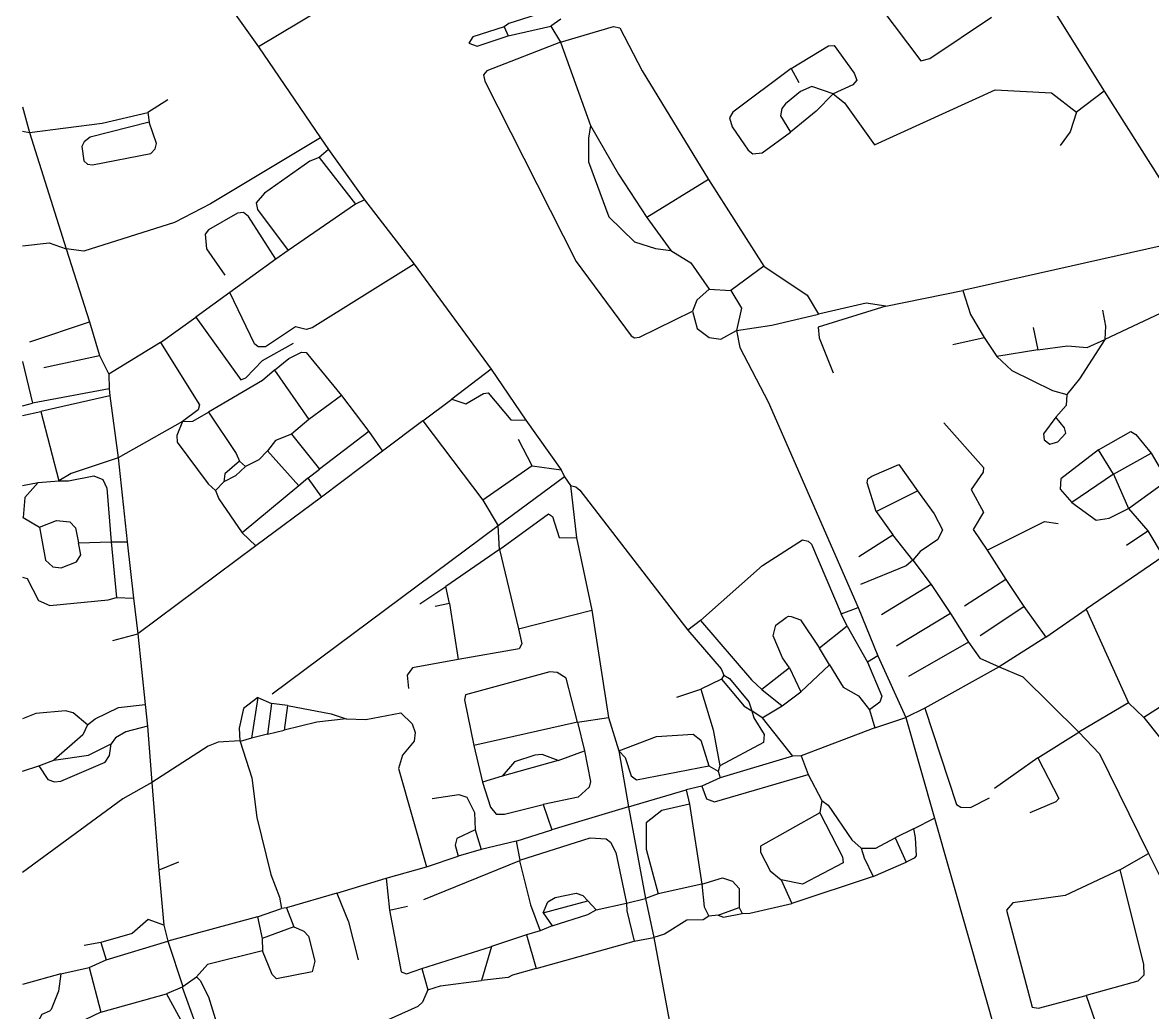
# Model space of a CAD drawing. Header units: inches. Extents: x 13511338 to 13518818, y 3653594 to 3658094.
# Drawn here: x 13511338 to 13512704, y 3655736 to 3656932 of the extents above; entities that cross this region are included whole.
import ezdxf

# ---------------------------------------------------------------- set-up
doc = ezdxf.new("R2010")
doc.units = ezdxf.units.IN
doc.header["$MEASUREMENT"] = 0

msp = doc.modelspace()

# ---------------------------------------------------------------- linework, layer by layer
for points in [[(13511517.7, 3657050.7), (13511623.2, 3656902.6)], [(13511823.2, 3657022.1), (13511623.2, 3656902.6)], [(13512353.2, 3656995.3), (13512375.5, 3656949.6), (13512423.8, 3656885.6), (13512434.8, 3656888.4), (13512509.1, 3656938.3)], [(13512566.1, 3656976.2), (13512645.5, 3656849.1)], [(13511987.2, 3656946.1), (13511967.9, 3656943.9), (13511925.7, 3656930.6), (13511920.2, 3656926.6)], [(13511988.7, 3656936.1), (13511976.7, 3656927.6)], [(13511920.2, 3656926.6), (13511882.5, 3656914.7), (13511877.6, 3656907.1), (13511887.7, 3656903.6), (13511925.2, 3656916.1)], [(13511920.2, 3656926.6), (13511925.2, 3656916.1)], [(13511925.2, 3656916.1), (13511976.7, 3656927.6)], [(13511976.7, 3656927.6), (13511988.1, 3656908.3)], [(13511988.1, 3656908.3), (13512052.5, 3656927), (13512059.9, 3656925.7), (13512086.8, 3656873.7), (13512167.3, 3656742.4)], [(13511988.1, 3656908.3), (13511899.3, 3656873.6), (13511895.3, 3656868.9), (13511897, 3656861), (13512007.3, 3656643.2), (13512073.8, 3656553.7), (13512077.8, 3656551.1), (13512083.8, 3656551.8), (13512147.7, 3656583.3)], [(13511988.1, 3656908.3), (13512024.7, 3656807.7)], [(13512267.1, 3656876.4), (13512312.1, 3656903.7), (13512318.9, 3656904.4), (13512343.3, 3656870.7), (13512346.3, 3656862.4), (13512341.7, 3656856.9), (13512317.7, 3656846)], [(13511623.2, 3656902.6), (13511698.2, 3656792.6)], [(13512267.1, 3656876.4), (13512196.5, 3656823.5), (13512192.4, 3656816.9), (13512195.8, 3656805.9), (13512215.2, 3656777.6), (13512220.7, 3656773.3), (13512232.1, 3656774.4), (13512266.3, 3656799.6)], [(13512267.1, 3656876.4), (13512276.2, 3656859.6)], [(13512317.7, 3656846), (13512292, 3656854.6), (13512278.2, 3656848.5), (13512260.3, 3656833.9), (13512255.8, 3656828), (13512254.3, 3656819.1), (13512266.3, 3656799.6)], [(13512367.9, 3656784.4), (13512513.8, 3656850.5), (13512581.9, 3656847), (13512612, 3656823.5)], [(13512645.5, 3656849.1), (13512612, 3656823.5)], [(13512645.5, 3656849.1), (13512741.2, 3656698.1)], [(13511513.7, 3656838.6), (13511489.7, 3656823.1)], [(13512317.7, 3656846), (13512297.4, 3656825), (13512266.3, 3656799.6)], [(13512317.7, 3656846), (13512331.7, 3656835.1), (13512367.9, 3656784.4)], [(13511338.2, 3656830.1), (13511346.6, 3656799.2)], [(13511346.6, 3656799.2), (13511434.3, 3656810.3), (13511489.7, 3656823.1)], [(13511489.7, 3656823.1), (13511491.2, 3656811.6)], [(13512612, 3656823.5), (13512604.2, 3656800.1), (13512592.2, 3656783.6)], [(13511491.2, 3656811.6), (13511419.8, 3656793.4), (13511412.4, 3656787.9), (13511409.6, 3656782.2), (13511412.1, 3656764.8), (13511416.7, 3656760.8), (13511422.8, 3656759.9), (13511493.2, 3656773.9), (13511498.5, 3656779.2), (13511499.9, 3656785.9), (13511491.2, 3656811.6)], [(13511338.2, 3656800.6), (13511346.6, 3656799.2)], [(13511346.6, 3656799.2), (13511391, 3656658.7)], [(13512024.7, 3656807.7), (13512022.2, 3656792.3), (13512022.3, 3656763.6), (13512046.7, 3656697.2), (13512077.8, 3656667), (13512103.3, 3656659), (13512121.8, 3656656.6)], [(13512024.7, 3656807.7), (13512058.5, 3656748.7), (13512092.6, 3656696.5)], [(13511698.2, 3656792.6), (13511565.2, 3656713.1), (13511521.6, 3656690.3), (13511412.2, 3656655.7), (13511391, 3656658.7)], [(13511698.2, 3656792.6), (13511707.7, 3656778.6)], [(13511696.7, 3656769.1), (13511685.5, 3656764.4), (13511630.7, 3656726), (13511620.3, 3656714.3), (13511622.2, 3656706.1), (13511659.2, 3656656.6)], [(13511707.7, 3656778.6), (13511696.7, 3656769.1)], [(13511696.7, 3656769.1), (13511740.7, 3656712.6)], [(13511707.7, 3656778.6), (13511751.2, 3656717.6)], [(13512167.3, 3656742.4), (13512092.6, 3656696.5)], [(13512167.3, 3656742.4), (13512234, 3656637.8)], [(13511740.7, 3656712.6), (13511659.2, 3656656.6)], [(13511751.2, 3656717.6), (13511740.7, 3656712.6)], [(13511751.2, 3656717.6), (13511811.6, 3656640.2)], [(13511644.2, 3656646.1), (13511611.2, 3656697.7), (13511605.2, 3656702.3), (13511597.8, 3656701.8), (13511562.7, 3656681.7), (13511558.8, 3656676.2), (13511560.3, 3656658.6), (13511582.7, 3656626.6)], [(13512092.6, 3656696.5), (13512121.8, 3656656.6)], [(13511338.2, 3656662.3), (13511370.2, 3656665.9), (13511391, 3656658.7)], [(13511391, 3656658.7), (13511418.9, 3656570.6)], [(13512752.7, 3656670.6), (13512474.5, 3656608.2)], [(13511644.2, 3656646.1), (13511588.5, 3656605.8)], [(13511659.2, 3656656.6), (13511644.2, 3656646.1)], [(13512121.8, 3656656.6), (13512145.9, 3656641.8), (13512167.8, 3656609.8)], [(13511811.6, 3656640.2), (13511688.1, 3656563.3), (13511681, 3656561.2), (13511668.1, 3656564.4), (13511631.7, 3656540.2), (13511622.8, 3656540.3), (13511618.6, 3656543.7), (13511588.5, 3656605.8)], [(13511811.6, 3656640.2), (13511904.3, 3656513.3)], [(13512234, 3656637.8), (13512194, 3656608.1)], [(13512234, 3656637.8), (13512286.4, 3656602.7), (13512300, 3656579.5)], [(13511588.5, 3656605.8), (13511547.4, 3656576.1)], [(13512167.8, 3656609.8), (13512153.1, 3656596.5), (13512147.7, 3656583.3)], [(13512167.8, 3656609.8), (13512194, 3656608.1)], [(13512194, 3656608.1), (13512207, 3656587), (13512201.1, 3656559.9)], [(13512381.4, 3656589.5), (13512474.5, 3656608.2)], [(13512474.5, 3656608.2), (13512483.8, 3656579.2), (13512500.5, 3656551.6)], [(13512787.6, 3656615.7), (13512646.1, 3656549.2)], [(13512381.4, 3656589.5), (13512299.8, 3656563.8), (13512301.1, 3656550.9), (13512317.7, 3656508.9)], [(13512381.4, 3656589.5), (13512357.7, 3656593), (13512300, 3656579.5)], [(13511504.9, 3656545.3), (13511547.4, 3656576.1)], [(13511547.4, 3656576.1), (13511601.8, 3656500.2), (13511607.8, 3656502.6), (13511628.3, 3656523.9), (13511665.7, 3656544.6)], [(13512147.7, 3656583.3), (13512153.3, 3656562.5), (13512167.8, 3656551.5), (13512181.9, 3656549.3), (13512201.1, 3656559.9)], [(13512201.1, 3656559.9), (13512243.6, 3656566.3), (13512300, 3656579.5)], [(13512643.2, 3656584.6), (13512646.9, 3656565), (13512646.1, 3656549.2)], [(13511346.7, 3656546.1), (13511418.9, 3656570.6)], [(13511418.9, 3656570.6), (13511431.2, 3656529.6)], [(13512559.7, 3656563.6), (13512565, 3656536.7)], [(13512201.1, 3656559.9), (13512205.2, 3656539.6), (13512239.3, 3656473.7), (13512348.2, 3656225.5)], [(13512462.5, 3656543.2), (13512500.5, 3656551.6)], [(13512500.5, 3656551.6), (13512515.7, 3656528.4)], [(13512565, 3656536.7), (13512601.2, 3656541.3), (13512624.7, 3656539.3), (13512646.1, 3656549.2)], [(13512646.1, 3656549.2), (13512615.4, 3656501.5), (13512600.1, 3656482.6)], [(13511504.9, 3656545.3), (13511442.2, 3656507.1)], [(13511504.9, 3656545.3), (13511552, 3656470.3), (13511550.5, 3656464.2), (13511531.4, 3656450)], [(13512565, 3656536.7), (13512515.7, 3656528.4)], [(13511338.2, 3656522.5), (13511350.3, 3656472.1)], [(13511363.7, 3656515.1), (13511431.2, 3656529.6)], [(13511431.2, 3656529.6), (13511442.2, 3656507.1)], [(13511642.5, 3656512.2), (13511660.1, 3656526.3), (13511675.1, 3656533.6), (13511681, 3656533.5), (13511723.7, 3656481.5)], [(13512515.7, 3656528.4), (13512533.7, 3656511.6), (13512583.1, 3656487.5), (13512600.1, 3656482.6)], [(13511642.5, 3656512.2), (13511628.1, 3656499.7), (13511563, 3656461.1)], [(13511642.5, 3656512.2), (13511684.1, 3656452.3)], [(13511904.3, 3656513.3), (13511857, 3656477)], [(13511904.3, 3656513.3), (13511946.3, 3656451.8)], [(13511442.2, 3656507.1), (13511442.7, 3656489.6)], [(13511442.7, 3656489.6), (13511350.3, 3656472.1)], [(13511443.7, 3656481.1), (13511360, 3656462)], [(13511442.7, 3656489.6), (13511443.7, 3656481.1)], [(13511443.7, 3656481.1), (13511453.5, 3656406.2)], [(13511723.7, 3656481.5), (13511684.1, 3656452.3)], [(13511723.7, 3656481.5), (13511756.5, 3656438.1)], [(13511857, 3656477), (13511873.7, 3656471.2), (13511895.1, 3656484), (13511900.9, 3656484.7), (13511928.3, 3656451.9), (13511946.3, 3656451.8)], [(13512600.1, 3656482.6), (13512599.5, 3656469.2), (13512587, 3656455.2)], [(13511338.2, 3656468.8), (13511350.3, 3656472.1)], [(13511822, 3656450.9), (13511857, 3656477)], [(13511338.2, 3656457.2), (13511360, 3656462)], [(13511360, 3656462), (13511381.8, 3656378.5)], [(13511531.4, 3656450), (13511544.1, 3656450.3), (13511563, 3656461.1)], [(13511563, 3656461.1), (13511596.4, 3656411.3), (13511600.2, 3656402.1)], [(13512587, 3656455.2), (13512572.1, 3656435.1), (13512572.7, 3656427.8), (13512579.6, 3656422.5), (13512589.2, 3656425.3), (13512599.2, 3656435.8), (13512597.4, 3656442.3), (13512587, 3656455.2)], [(13511531.4, 3656450), (13511453.5, 3656406.2)], [(13511531.4, 3656450), (13511524.5, 3656433.2), (13511524.9, 3656425.1), (13511562.4, 3656374.8), (13511571.2, 3656366.6)], [(13511684.1, 3656452.3), (13511663.3, 3656434.8)], [(13511822, 3656450.9), (13511773.1, 3656414.3)], [(13511822, 3656450.9), (13511894.6, 3656354.8)], [(13511946.3, 3656451.8), (13511989.2, 3656391.6)], [(13512451.7, 3656448.6), (13512499.7, 3656394.6), (13512499.1, 3656388.8), (13512484.5, 3656367.9), (13512499.7, 3656340.6), (13512487.2, 3656319.6), (13512503.9, 3656294.6)], [(13511663.3, 3656434.8), (13511644, 3656427.2), (13511634.3, 3656414.5)], [(13511663.3, 3656434.8), (13511697, 3656392.5)], [(13511756.5, 3656438.1), (13511697, 3656392.5)], [(13511756.5, 3656438.1), (13511773.1, 3656414.3)], [(13511954.2, 3656396.5), (13511937.7, 3656428.1)], [(13512638.7, 3656415.6), (13512677.8, 3656438), (13512683.6, 3656434.3), (13512702.2, 3656411.7)], [(13511634.3, 3656414.5), (13511623.8, 3656403.8), (13511607.7, 3656395.6)], [(13511634.3, 3656414.5), (13511672.1, 3656372.5)], [(13511773.1, 3656414.3), (13511699.5, 3656358.8)], [(13512638.7, 3656415.6), (13512593.2, 3656380.6), (13512592.3, 3656368.1), (13512606.3, 3656352.3)], [(13512656.7, 3656386.3), (13512638.7, 3656415.6)], [(13511453.5, 3656406.2), (13511396.8, 3656387), (13511381.8, 3656378.5)], [(13511453.5, 3656406.2), (13511464.7, 3656304.6)], [(13511600.2, 3656402.1), (13511582.7, 3656386.7), (13511581.2, 3656377.1)], [(13511600.2, 3656402.1), (13511607.7, 3656395.6)], [(13512369.7, 3656341.2), (13512358.8, 3656375.9), (13512359.8, 3656380.6), (13512364.7, 3656384.1), (13512397.4, 3656398.2), (13512419.8, 3656366.1)], [(13512656.7, 3656386.3), (13512702.2, 3656411.7)], [(13512702.2, 3656411.7), (13512721.6, 3656378.7)], [(13511381.8, 3656378.5), (13511393.7, 3656378.2), (13511424.2, 3656384.5), (13511435, 3656380), (13511440.1, 3656369.6), (13511445.2, 3656304.6)], [(13511607.7, 3656395.6), (13511595.6, 3656384.3), (13511581.2, 3656377.1)], [(13511682.7, 3656381.5), (13511697, 3656392.5)], [(13511954.2, 3656396.5), (13511894.6, 3656354.8)], [(13511954.2, 3656396.5), (13511989.2, 3656391.6)], [(13511989.2, 3656391.6), (13511993.2, 3656383.1)], [(13512656.7, 3656386.3), (13512606.3, 3656352.3)], [(13512656.7, 3656386.3), (13512674.9, 3656345.1)], [(13511338.2, 3656372.6), (13511357, 3656376.2)], [(13511357, 3656376.2), (13511341, 3656358.4), (13511338.9, 3656334)], [(13511357, 3656376.2), (13511381.8, 3656378.5)], [(13511581.2, 3656377.1), (13511571.2, 3656366.6)], [(13511672.1, 3656372.5), (13511603.7, 3656315.7)], [(13511682.7, 3656381.5), (13511672.1, 3656372.5)], [(13511682.7, 3656381.5), (13511699.5, 3656358.8)], [(13511993.2, 3656383.1), (13511912.8, 3656323.8)], [(13511993.2, 3656383.1), (13512000.2, 3656372.6)], [(13512000.2, 3656372.6), (13512007.8, 3656309.5)], [(13512000.2, 3656372.6), (13512006.9, 3656371.2), (13512011.6, 3656367.1), (13512142, 3656197.9)], [(13512674.9, 3656345.1), (13512721.6, 3656378.7)], [(13511571.2, 3656366.6), (13511575.3, 3656356.7), (13511603.7, 3656315.7)], [(13511699.5, 3656358.8), (13511619.9, 3656299.7)], [(13512369.7, 3656341.2), (13512419.8, 3656366.1)], [(13512419.8, 3656366.1), (13512440.1, 3656338.6), (13512449.9, 3656319.1), (13512444.3, 3656307.5), (13512422.8, 3656292.8), (13512414.1, 3656282.7)], [(13511894.6, 3656354.8), (13511912.8, 3656323.8)], [(13512606.3, 3656352.3), (13512635.6, 3656330.8), (13512651.6, 3656333.1), (13512674.9, 3656345.1)], [(13512674.9, 3656345.1), (13512698, 3656318.1)], [(13511338.9, 3656334), (13511338.2, 3656333.7)], [(13511338.9, 3656334), (13511358.4, 3656322.2)], [(13511358.4, 3656322.2), (13511379.3, 3656330.3), (13511395.2, 3656328.7), (13511402.2, 3656321.6), (13511405.7, 3656303.6)], [(13511914.4, 3656295.4), (13511973.9, 3656338.4), (13511978.6, 3656335.3), (13511986.6, 3656309.8), (13512007.8, 3656309.5)], [(13512369.7, 3656341.2), (13512390.1, 3656313.2)], [(13511358.4, 3656322.2), (13511365.9, 3656282.6), (13511374.9, 3656274.6), (13511384.6, 3656273.4), (13511403.4, 3656280.6), (13511408.5, 3656288.9), (13511405.7, 3656303.6)], [(13511912.8, 3656323.8), (13511639.7, 3656120.6)], [(13511914.4, 3656295.4), (13511912.8, 3656323.8)], [(13512503.9, 3656294.6), (13512573.2, 3656329.1), (13512589.7, 3656326.6)], [(13512672.2, 3656300.6), (13512698, 3656318.1)], [(13512698, 3656318.1), (13512716.7, 3656287.1)], [(13511405.7, 3656303.6), (13511445.2, 3656304.6)], [(13511445.2, 3656304.6), (13511451.7, 3656237.6)], [(13511445.2, 3656304.6), (13511464.7, 3656304.6)], [(13511464.7, 3656304.6), (13511472.2, 3656236.6)], [(13511619.9, 3656299.7), (13511603.7, 3656315.7)], [(13512007.8, 3656309.5), (13512026.2, 3656222)], [(13512157.4, 3656209.5), (13512232.6, 3656276.2), (13512280.7, 3656307.2), (13512287.8, 3656305.6), (13512291.6, 3656301.9), (13512327.7, 3656217.7)], [(13512348.7, 3656287.1), (13512390.1, 3656313.2)], [(13512414.1, 3656282.7), (13512390.1, 3656313.2)], [(13511619.9, 3656299.7), (13511477.4, 3656193.7)], [(13511914.4, 3656295.4), (13511849.7, 3656250.6)], [(13511914.4, 3656295.4), (13511937.6, 3656199.6)], [(13512503.9, 3656294.6), (13512526.5, 3656259.1)], [(13512414.1, 3656282.7), (13512406.2, 3656275.5), (13512350.7, 3656253.1)], [(13512414.1, 3656282.7), (13512436.3, 3656253.3)], [(13512716.7, 3656287.1), (13512623.6, 3656223.2)], [(13511338.2, 3656261.8), (13511343.7, 3656260.2), (13511357.2, 3656233.8), (13511371.1, 3656227.8), (13511441.6, 3656234.7), (13511451.7, 3656237.6)], [(13511818.2, 3656229.6), (13511849.7, 3656250.6)], [(13511854, 3656230.3), (13511849.7, 3656250.6)], [(13512436.3, 3656253.3), (13512376.2, 3656216.6)], [(13512436.3, 3656253.3), (13512459.7, 3656218.1)], [(13512526.5, 3656259.1), (13512476.7, 3656227.1)], [(13512526.5, 3656259.1), (13512548.1, 3656226.7)], [(13511451.7, 3656237.6), (13511472.2, 3656236.6)], [(13511472.2, 3656236.6), (13511477.4, 3656193.7)], [(13512917.5, 3656235.2), (13512693.5, 3656092.5)], [(13511854, 3656230.3), (13511836.7, 3656226.6)], [(13511854, 3656230.3), (13511864.6, 3656162.6)], [(13511937.6, 3656199.6), (13512026.2, 3656222)], [(13512026.2, 3656222), (13512046.3, 3656092.3)], [(13512327.7, 3656217.7), (13512348.2, 3656225.5)], [(13512348.2, 3656225.5), (13512371.7, 3656167.1)], [(13512495.7, 3656191.6), (13512548.1, 3656226.7)], [(13512548.1, 3656226.7), (13512575, 3656189.5)], [(13512575, 3656189.5), (13512623.6, 3656223.2)], [(13512623.6, 3656223.2), (13512674.8, 3656110)], [(13512157.4, 3656209.5), (13512142, 3656197.9)], [(13512157.4, 3656209.5), (13512219, 3656138), (13512231.6, 3656126.4)], [(13512265.2, 3656152.4), (13512256.4, 3656164.7), (13512245.2, 3656191), (13512248.5, 3656203.9), (13512260.9, 3656213.3), (13512263.8, 3656214.7), (13512267.1, 3656214.6), (13512278.2, 3656210.5), (13512301.2, 3656176.2)], [(13512334.9, 3656202.7), (13512327.7, 3656217.7)], [(13512459.7, 3656218.1), (13512394.2, 3656178.6)], [(13512459.7, 3656218.1), (13512481.4, 3656183.3)], [(13511447.2, 3656185.3), (13511477.4, 3656193.7)], [(13511477.4, 3656193.7), (13511486.1, 3656108.2)], [(13511937.6, 3656199.6), (13511941.7, 3656181.5), (13511938.3, 3656175.4), (13511864.6, 3656162.6)], [(13512142, 3656197.9), (13512182.6, 3656151.1), (13512185.7, 3656143.6)], [(13512334.9, 3656202.7), (13512301.2, 3656176.2)], [(13512334.9, 3656202.7), (13512359.2, 3656159.1)], [(13512481.4, 3656183.3), (13512408.7, 3656142.1)], [(13512481.4, 3656183.3), (13512495.1, 3656164.3), (13512518.4, 3656153.7)], [(13512575, 3656189.5), (13512518.4, 3656153.7)], [(13512313.5, 3656156.1), (13512301.2, 3656176.2)], [(13512371.7, 3656167.1), (13512359.2, 3656159.1)], [(13512371.7, 3656167.1), (13512405.7, 3656092.6)], [(13511864.6, 3656162.6), (13511809.3, 3656152.5), (13511803, 3656143.5), (13511804.7, 3656127.6)], [(13512265.2, 3656152.4), (13512231.6, 3656126.4)], [(13512265.2, 3656152.4), (13512278.9, 3656123.5)], [(13512313.5, 3656156.1), (13512278.9, 3656123.5)], [(13512313.5, 3656156.1), (13512330, 3656129.2), (13512348.6, 3656118.6), (13512361.7, 3656101.6)], [(13512359.2, 3656159.1), (13512376.7, 3656118.4), (13512374.4, 3656110.8), (13512361.7, 3656101.6)], [(13512518.4, 3656153.7), (13512428.7, 3656103.6)], [(13512518.4, 3656153.7), (13512546.9, 3656141.5), (13512614.8, 3656074.7)], [(13512008.8, 3656086.8), (13511995.3, 3656139.9), (13511984.3, 3656146.9), (13511975.2, 3656147.6), (13511873.6, 3656120), (13511872.1, 3656113.6), (13511883.5, 3656058.7)], [(13512185.7, 3656143.6), (13512182.7, 3656138.6)], [(13512185.7, 3656143.6), (13512192.5, 3656139.7), (13512216, 3656111.2), (13512219.7, 3656100.6)], [(13512128.7, 3656117.1), (13512157.7, 3656126.8)], [(13512182.7, 3656138.6), (13512157.7, 3656126.8)], [(13512157.7, 3656126.8), (13512172.9, 3656077.5), (13512180.7, 3656034.1)], [(13512182.7, 3656138.6), (13512210.3, 3656106.2), (13512219.7, 3656100.6)], [(13512231.6, 3656126.4), (13512256, 3656106.6)], [(13511622.4, 3656116.7), (13511605.2, 3656103.5), (13511600, 3656079.5), (13511600.7, 3656064.1)], [(13511622.4, 3656116.7), (13511614.7, 3656067.6)], [(13511622.4, 3656116.7), (13511638.8, 3656109.5)], [(13512256, 3656106.6), (13512278.9, 3656123.5)], [(13511416.5, 3656083.4), (13511399.2, 3656098.1), (13511390.2, 3656100.7), (13511354.2, 3656097.1), (13511338.2, 3656090.9)], [(13511416.5, 3656083.4), (13511425.8, 3656090.9), (13511454.1, 3656104.6), (13511486.1, 3656108.2)], [(13511486.1, 3656108.2), (13511489.1, 3656081.9)], [(13511638.8, 3656109.5), (13511634.3, 3656072.4)], [(13511658.5, 3656106.8), (13511638.8, 3656109.5)], [(13511658.5, 3656106.8), (13511654.2, 3656077.2)], [(13511658.5, 3656106.8), (13511711.2, 3656096.7), (13511729.4, 3656090.8)], [(13511729.4, 3656090.8), (13511753.1, 3656090), (13511795.4, 3656097.9), (13511809, 3656084.6), (13511812.6, 3656074.3), (13511811.4, 3656063.7), (13511797.3, 3656047.1), (13511792.6, 3656030.7), (13511826.3, 3655912.1)], [(13512219.7, 3656100.6), (13512221.8, 3656092.2), (13512234.5, 3656072.1), (13512233.5, 3656062.1), (13512180.7, 3656034.1)], [(13512232, 3656092.1), (13512219.7, 3656100.6)], [(13512232, 3656092.1), (13512256, 3656106.6)], [(13512361.7, 3656101.6), (13512368.2, 3656080.1)], [(13512428.7, 3656103.6), (13512405.7, 3656092.6)], [(13512428.7, 3656103.6), (13512467, 3655987.4), (13512472.2, 3655984.3), (13512483.7, 3655983.9), (13512506.7, 3655995.6)], [(13512674.8, 3656110), (13512614.8, 3656074.7)], [(13512674.8, 3656110), (13512693.5, 3656092.5)], [(13511729.4, 3656090.8), (13511693.7, 3656087), (13511654.2, 3656077.2)], [(13512008.8, 3656086.8), (13511883.5, 3656058.7)], [(13512008.8, 3656086.8), (13512046.3, 3656092.3)], [(13512008.8, 3656086.8), (13512017.4, 3656052.3)], [(13512046.3, 3656092.3), (13512058.7, 3656052.2)], [(13512232, 3656092.1), (13512268.7, 3656045.6)], [(13512368.2, 3656080.1), (13512405.7, 3656092.6)], [(13512405.7, 3656092.6), (13512440.5, 3655970.7)], [(13512693.5, 3656092.5), (13512712.3, 3656068.6), (13512718.6, 3656065.1), (13512789.7, 3656087.1)], [(13511416.5, 3656083.4), (13511410.9, 3656071.4), (13511376.1, 3656040.9)], [(13511489.1, 3656081.9), (13511462.8, 3656075.1), (13511450.3, 3656067.8), (13511445.4, 3656060.6)], [(13511489.1, 3656081.9), (13511494.4, 3656014.1)], [(13511634.3, 3656072.4), (13511614.7, 3656067.6)], [(13511634.3, 3656072.4), (13511654.2, 3656077.2)], [(13512058.7, 3656052.2), (13512104.3, 3656069.3), (13512148.6, 3656072.4), (13512157.7, 3656065.1), (13512167.7, 3656034.1)], [(13512368.2, 3656080.1), (13512279.2, 3656046.1)], [(13512565.2, 3656043.8), (13512614.8, 3656074.7)], [(13512614.8, 3656074.7), (13512639.7, 3656048.6), (13512699.1, 3655928.3)], [(13511357.9, 3656033.9), (13511368.7, 3656017.7), (13511376.6, 3656014.6), (13511384.2, 3656015.5), (13511437.8, 3656038.6), (13511443, 3656046.7), (13511445.4, 3656060.6)], [(13511376.1, 3656040.9), (13511418, 3656047), (13511445.4, 3656060.6)], [(13511600.7, 3656064.1), (13511574.7, 3656062.5), (13511562.3, 3656058), (13511494.4, 3656014.1)], [(13511600.7, 3656064.1), (13511601.2, 3656063.6)], [(13511614.7, 3656067.6), (13511601.2, 3656063.6)], [(13511601.2, 3656063.6), (13511615.1, 3656019.6), (13511621.4, 3655971.7), (13511638, 3655902.8), (13511648.7, 3655875.4), (13511651.2, 3655861.6)], [(13511883.5, 3656058.7), (13511894, 3656014.2)], [(13511985.5, 3656040.5), (13511966.3, 3656047.7), (13511957.1, 3656046.8), (13511932.8, 3656038.9), (13511917.6, 3656021.4)], [(13512017.4, 3656052.3), (13512024.7, 3656015.2), (13512022.8, 3656008.2), (13512009.5, 3655996.4), (13511967.2, 3655987.5)], [(13511985.5, 3656040.5), (13512017.4, 3656052.3)], [(13512058.7, 3656052.2), (13512070.3, 3655984.5)], [(13512058.7, 3656052.2), (13512066.4, 3656044), (13512073.6, 3656022.1), (13512080.3, 3656017.2), (13512167.7, 3656034.1)], [(13512268.7, 3656045.6), (13512181.2, 3656019.6)], [(13512279.2, 3656046.1), (13512268.7, 3656045.6)], [(13512279.2, 3656046.1), (13512287.7, 3656023.6)], [(13512565.2, 3656043.8), (13512512.7, 3656006.6)], [(13512565.2, 3656043.8), (13512590.5, 3655994.7), (13512587, 3655990.6), (13512555.7, 3655977.1)], [(13511338.2, 3656027.7), (13511357.9, 3656033.9)], [(13511357.9, 3656033.9), (13511376.1, 3656040.9)], [(13511985.5, 3656040.5), (13511917.6, 3656021.4)], [(13512167.7, 3656034.1), (13512178.7, 3656027.6)], [(13512180.7, 3656034.1), (13512178.7, 3656027.6)], [(13511917.6, 3656021.4), (13511894, 3656014.2)], [(13512159.2, 3656009.6), (13512164.6, 3655994.3), (13512174.6, 3655990.6), (13512287.7, 3656023.6)], [(13512181.2, 3656019.6), (13512159.2, 3656009.6)], [(13512178.7, 3656027.6), (13512181.2, 3656019.6)], [(13512287.7, 3656023.6), (13512304.2, 3655992.1)], [(13511494.4, 3656014.1), (13511459.3, 3655994), (13511338.2, 3655905.3)], [(13511494.4, 3656014.1), (13511502.9, 3655908)], [(13511894, 3656014.2), (13511903.6, 3655984.1), (13511910.6, 3655975.8), (13511920.5, 3655975.6), (13511967.2, 3655987.5)], [(13512070.3, 3655984.5), (13512140.2, 3656005.1)], [(13512159.2, 3656009.6), (13512140.2, 3656005.1)], [(13512140.2, 3656005.1), (13512144.2, 3655987.6)], [(13511833.2, 3655994.6), (13511865.6, 3655999.4), (13511874.9, 3655996.2), (13511884.2, 3655977.6), (13511885.2, 3655956.6)], [(13512304.2, 3655992.1), (13512301.7, 3655977.1)], [(13512304.2, 3655992.1), (13512311.8, 3655986.4), (13512340.4, 3655944.7), (13512351.7, 3655934.4)], [(13511967.2, 3655987.5), (13511977.9, 3655956.8)], [(13512070.3, 3655984.5), (13511977.9, 3655956.8)], [(13512070.3, 3655984.5), (13512091.2, 3655873.6)], [(13512144.2, 3655987.6), (13512110.7, 3655980), (13512091.9, 3655965.3), (13512092, 3655933.3), (13512106.2, 3655879.6)], [(13512144.2, 3655987.6), (13512158.9, 3655891)], [(13512301.7, 3655977.1), (13512230.2, 3655936.9), (13512230.1, 3655929.6), (13512241.7, 3655907.1), (13512254.9, 3655896.5)], [(13512301.7, 3655977.1), (13512329.1, 3655924.1), (13512329.9, 3655916.7), (13512280.7, 3655891.2), (13512254.9, 3655896.5)], [(13512415, 3655957.9), (13512440.5, 3655970.7)], [(13512440.5, 3655970.7), (13512536.7, 3655633.1)], [(13511885.2, 3655956.6), (13511862.8, 3655946.3), (13511860.9, 3655938.3), (13511864.7, 3655925.1)], [(13511885.2, 3655956.6), (13511892.2, 3655933.1)], [(13511934.7, 3655943.1), (13511977.9, 3655956.8)], [(13512415, 3655957.9), (13512392.8, 3655946.9)], [(13512415, 3655957.9), (13512417.1, 3655947.4), (13512418, 3655925.4), (13512415.7, 3655922.5), (13512405.9, 3655917.8)], [(13511934.7, 3655943.1), (13511892.2, 3655933.1)], [(13511934.7, 3655943.1), (13511939.2, 3655920.1)], [(13511939.2, 3655920.1), (13512024.2, 3655947), (13512043.6, 3655945.9), (13512048.6, 3655942), (13512055.2, 3655929.3), (13512068, 3655868.3)], [(13512351.7, 3655934.4), (13512369.6, 3655934.6), (13512392.8, 3655946.9)], [(13512351.7, 3655934.4), (13512355.2, 3655922.8), (13512366.3, 3655900.4)], [(13512392.8, 3655946.9), (13512405.9, 3655917.8)], [(13511826.3, 3655912.1), (13511864.7, 3655925.1)], [(13511892.2, 3655933.1), (13511864.7, 3655925.1)], [(13512664.3, 3655908.5), (13512699.1, 3655928.3)], [(13512699.1, 3655928.3), (13512734.8, 3655856.4)], [(13511526.7, 3655917.8), (13511502.9, 3655908)], [(13511502.9, 3655908), (13511508.7, 3655841.6)], [(13511777.7, 3655898.4), (13511826.3, 3655912.1)], [(13511938.7, 3655919.1), (13511822.7, 3655872.1)], [(13511939.2, 3655920.1), (13511938.7, 3655919.1)], [(13511938.7, 3655919.1), (13511951.9, 3655866.2), (13511963.6, 3655834.8)], [(13512366.3, 3655900.4), (13512405.9, 3655917.8)], [(13512664.3, 3655908.5), (13512598.2, 3655877.6), (13512535.1, 3655868.5), (13512527.3, 3655859.6), (13512558.3, 3655742.5), (13512566.2, 3655741.4), (13512623.7, 3655756.8)], [(13512664.3, 3655908.5), (13512693, 3655794.6), (13512693.3, 3655781.3), (13512685.9, 3655774), (13512623.7, 3655756.8)], [(13511718, 3655880.2), (13511777.7, 3655898.4)], [(13511777.7, 3655898.4), (13511781.5, 3655859.7)], [(13512158.9, 3655891), (13512184.1, 3655898.9), (13512196.1, 3655894.9), (13512204.3, 3655885.9), (13512204.2, 3655863.1)], [(13512254.9, 3655896.5), (13512267.8, 3655867.7)], [(13512366.3, 3655900.4), (13512267.8, 3655867.7)], [(13511718, 3655880.2), (13511657.2, 3655862.6)], [(13511718, 3655880.2), (13511732, 3655845.5), (13511743.7, 3655799.6)], [(13511967.3, 3655856.6), (13511972.9, 3655869.7), (13511981.8, 3655875), (13512007.4, 3655880.4), (13512015.1, 3655877.4), (13512021.2, 3655871.1)], [(13512106.2, 3655879.6), (13512091.2, 3655873.6)], [(13512158.9, 3655891), (13512106.2, 3655879.6)], [(13512158.9, 3655891), (13512162.1, 3655863.6), (13512167.7, 3655852.6)], [(13511967.3, 3655856.6), (13512021.2, 3655871.1)], [(13512021.2, 3655871.1), (13512031.2, 3655860.1)], [(13512031.2, 3655860.1), (13512068, 3655868.3)], [(13512068, 3655868.3), (13512091.2, 3655873.6)], [(13512068, 3655868.3), (13512068.5, 3655858.7), (13512077.2, 3655822.3)], [(13512091.2, 3655873.6), (13512100.9, 3655826.8)], [(13512207.7, 3655855.6), (13512217.1, 3655856.2), (13512267.8, 3655867.7)], [(13511622.2, 3655851.6), (13511651.2, 3655861.6)], [(13511657.2, 3655862.6), (13511651.2, 3655861.6)], [(13511657.2, 3655862.6), (13511665.9, 3655839.4)], [(13511781.5, 3655859.7), (13511803.2, 3655864.6)], [(13511781.5, 3655859.7), (13511795.9, 3655785.1), (13511802.2, 3655782.8), (13511820.6, 3655789.4)], [(13511967.3, 3655856.6), (13511978.3, 3655840.6)], [(13511978.3, 3655840.6), (13512021.2, 3655854.5), (13512031.2, 3655860.1)], [(13512167.7, 3655852.6), (13512160.6, 3655848.2), (13512140.8, 3655847.7), (13512114, 3655830.8), (13512100.9, 3655826.8)], [(13512178.7, 3655853.6), (13512167.7, 3655852.6)], [(13512178.7, 3655853.6), (13512204.2, 3655863.1)], [(13512178.7, 3655853.6), (13512185.1, 3655851.2), (13512207.7, 3655855.6)], [(13512204.2, 3655863.1), (13512207.7, 3655855.6)], [(13511508.7, 3655841.6), (13511489.8, 3655848.4), (13511470.4, 3655831.5), (13511432.7, 3655820.6)], [(13511508.7, 3655841.6), (13511513.7, 3655822.1)], [(13511622.2, 3655851.6), (13511513.7, 3655822.1)], [(13511622.2, 3655851.6), (13511627.7, 3655825.6)], [(13511665.9, 3655839.4), (13511627.7, 3655825.6)], [(13511665.9, 3655839.4), (13511678.2, 3655834.2), (13511683.6, 3655828.3), (13511691.3, 3655798), (13511688.3, 3655785.4), (13511644.9, 3655776.8), (13511639.6, 3655782.1), (13511628.2, 3655810.6)], [(13511978.3, 3655840.6), (13511963.6, 3655834.8)], [(13511627.7, 3655825.6), (13511628.2, 3655810.6)], [(13511947.3, 3655829.9), (13511904.8, 3655815.8)], [(13511963.6, 3655834.8), (13511947.3, 3655829.9)], [(13511947.3, 3655829.9), (13511958.9, 3655789.3)], [(13512077.2, 3655822.3), (13512100.9, 3655826.8)], [(13512100.9, 3655826.8), (13512121.7, 3655715.9)], [(13511432.7, 3655820.6), (13511412.7, 3655817.1)], [(13511432.7, 3655820.6), (13511439.2, 3655799.6)], [(13511439.2, 3655799.6), (13511513.7, 3655822.1)], [(13511513.7, 3655822.1), (13511531.7, 3655767.6)], [(13511820.6, 3655789.4), (13511904.8, 3655815.8)], [(13511904.8, 3655815.8), (13511892.6, 3655774.9)], [(13511958.9, 3655789.3), (13512077.2, 3655822.3)], [(13511418.7, 3655790.6), (13511439.2, 3655799.6)], [(13511628.2, 3655810.6), (13511561.7, 3655793.9), (13511548.2, 3655779.1)], [(13511384.2, 3655782.9), (13511418.7, 3655790.6)], [(13511418.7, 3655790.6), (13511432.8, 3655736.3)], [(13511820.6, 3655789.4), (13511828, 3655763.3)], [(13511958.9, 3655789.3), (13511930.4, 3655781), (13511925, 3655778.4), (13511892.6, 3655774.9)], [(13511384.2, 3655782.9), (13511338.2, 3655770.1)], [(13511384.2, 3655782.9), (13511381.6, 3655761.7), (13511372.7, 3655739.8), (13511370.8, 3655737.7), (13511361.6, 3655733.8), (13511351.9, 3655716), (13511351.3, 3655712.7), (13511367.9, 3655676.5), (13511397.6, 3655586.3), (13511405.1, 3655573.6), (13511410.8, 3655567.9), (13511414.8, 3655565.4), (13511420.6, 3655565.1), (13511435.1, 3655566.9), (13511485.5, 3655590.7)], [(13511531.7, 3655767.6), (13511548.2, 3655779.1)], [(13511548.2, 3655779.1), (13511552.7, 3655774.9), (13511563, 3655755), (13511586.9, 3655676.3), (13511606.9, 3655663.1), (13511612.6, 3655662.6)], [(13511828, 3655763.3), (13511843.2, 3655768.1), (13511892.6, 3655774.9)], [(13511432.8, 3655736.3), (13511512.2, 3655758.6)], [(13511531.2, 3655766.6), (13511512.2, 3655758.6)], [(13511512.2, 3655758.6), (13511528.9, 3655727.5), (13511559.7, 3655638.6)], [(13511531.7, 3655767.6), (13511531.2, 3655766.6)], [(13511531.2, 3655766.6), (13511578.2, 3655636.1)], [(13511828, 3655763.3), (13511821.6, 3655748.7), (13511815.7, 3655743.5), (13511748.7, 3655713.1)], [(13512623.7, 3655756.8), (13512649.8, 3655681), (13512653.2, 3655663.1)], [(13511432.8, 3655736.3), (13511403.3, 3655722.5), (13511398.5, 3655715.6), (13511398.2, 3655700.6), (13511411.1, 3655660.6), (13511437.9, 3655609.5), (13511456.5, 3655603), (13511482.4, 3655611.9)]]:
    msp.add_lwpolyline(points)

doc.saveas('drawing.dxf')
